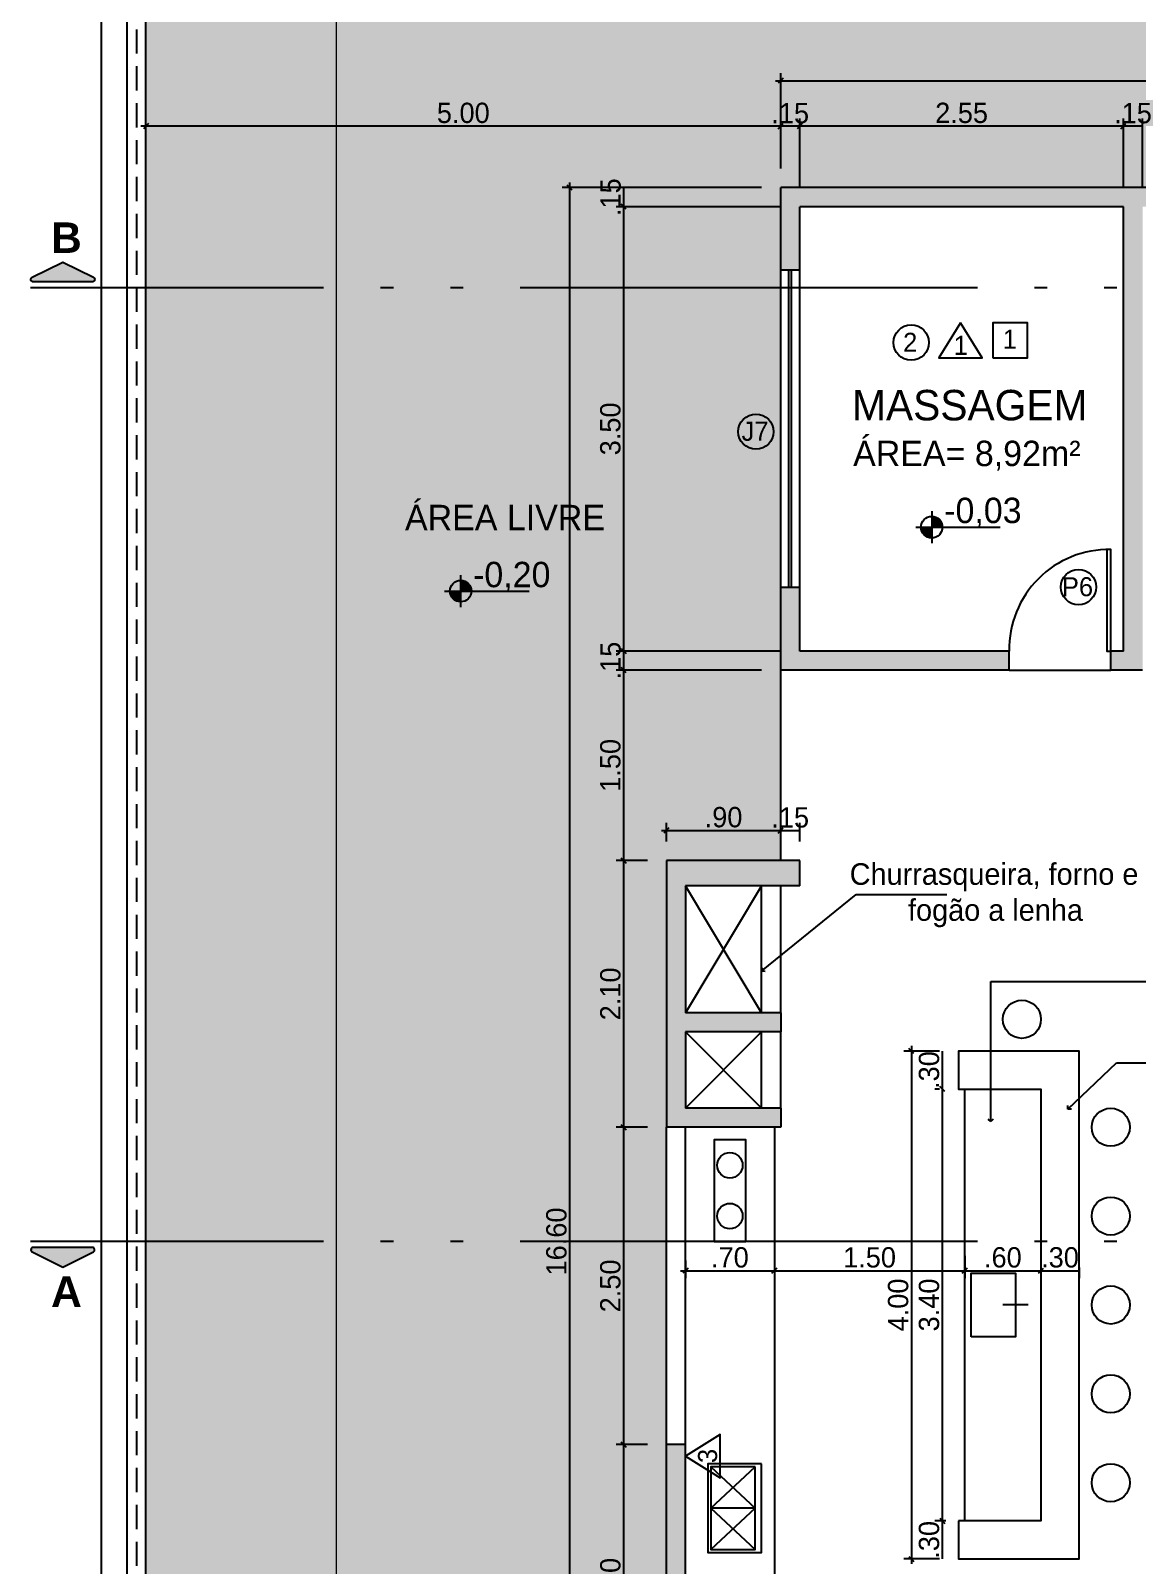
# Model space of a CAD drawing. Header units: feet. Extents: x 1734 to 1931, y 883 to 1088.
# Drawn here: x 1735.53 to 1744.25, y 918.38 to 930.47 of the extents above; entities that cross this region are included whole.
import ezdxf

# ---------------------------------------------------------------- set-up
doc = ezdxf.new("R2010")
doc.units = ezdxf.units.FT
doc.header["$LTSCALE"] = 0.3
doc.header["$MEASUREMENT"] = 0
doc.header["$PDMODE"] = 32
doc.header["$PDSIZE"] = 0.1
for name, pattern in [('ACAD_ISO05W100', [33, 24, -3, 0, -3, 0, -3]), ('DASHED2', [0.375, 0.25, -0.125]), ('HIDDEN', [9.525, 6.35, -3.175])]:
    doc.linetypes.add(name, pattern=pattern)
doc.layers.get('0').update_dxf_attribs({"linetype": 'CONTINUOUS'})
doc.layers.get('Defpoints').update_dxf_attribs({"linetype": 'CONTINUOUS'})
for name, color, linetype in [('1', 1, 'CONTINUOUS'), ('2', 44, 'CONTINUOUS'), ('3', 3, 'CONTINUOUS'), ('4', 4, 'CONTINUOUS'), ('4.', 4, 'CONTINUOUS'), ('5', 5, 'CONTINUOUS'), ('Cotas', 1, 'CONTINUOUS'), ('demolição', 140, 'DASHED2'), ('projecao', 8, 'HIDDEN'), ('Texto', 44, 'CONTINUOUS')]:
    doc.layers.add(name, color=color, linetype=linetype)
doc.styles.add('ROMANS', font='romans')
doc.styles.add('style1', font='GOTHIC.TTF')
doc.styles.add('TP', font='arial.ttf', dxfattribs={"height": 0.1})
doc.dimstyles.new('ESC-100', dxfattribs={"dimtxt": 0.16, "dimasz": 0.04, "dimexe": 0.06, "dimexo": 0.15, "dimgap": 0.02, "dimtad": 1, "dimzin": 4, "dimdsep": 46, "dimtxsty": 'style1', "dimblk": 'OBLIQUE', "dimcen": 0.01, "dimdle": 0.04, "dimclrd": 14, "dimclre": 14, "dimclrt": 2, "dimazin": 0, "dimtfac": 1, "dimtix": 1, "dimtmove": 2, "dimatfit": 0, "dimldrblk": 'OPEN90', "dimfxl": 1, "dimtolj": 1, "dimtzin": 4, "dimlwd": -1, "dimlwe": -1, "dimarcsym": 0})

# ---------------------------------------------------------------- blocks, each defined once
blk = doc.blocks.new('*D52')
at = {"layer": 'Cotas', "color": 14, "transparency": 16777216}
for p, q in [((1744.142, 929.231), (1744.142, 929.775)), ((1744.292, 929.715), (1744.142, 929.715)), ((1744.292, 929.231), (1744.292, 929.775))]:
    blk.add_line(p, q, dxfattribs=at)
at = {"layer": 'Defpoints', "color": 0, "transparency": 16777216}
for p in [(1744.142, 929.715), (1744.142, 929.081), (1744.292, 929.081)]:
    blk.add_point(p, dxfattribs=at)
at = {"layer": 'Cotas', "color": 2, "transparency": 16777216, "insert": (1744.217, 929.817), "char_height": 0.16, "attachment_point": 5, "style": 'style1'}
blk.add_mtext('\\A1;.15', dxfattribs=at)
blk = doc.blocks.new('_Oblique')
at = {"color": 0, "linetype": 'ByBlock', "lineweight": -2}
blk.add_line((-0.5, -0.5), (0.5, 0.5), dxfattribs=at)
blk = doc.blocks.new('_Open90')
at = {"color": 0, "linetype": 'ByBlock', "lineweight": -2}
for p, q in [((0, 0), (-1, 0)), ((-0.5, 0.5), (0, 0)), ((0, 0), (-0.5, -0.5))]:
    blk.add_line(p, q, dxfattribs=at)
blk = doc.blocks.new('*D53')
at = {"layer": 'Cotas', "color": 14, "transparency": 16777216}
for p, q in [((1744.182, 929.715), (1741.552, 929.715)), ((1741.592, 929.231), (1741.592, 929.775)), ((1744.142, 929.231), (1744.142, 929.775))]:
    blk.add_line(p, q, dxfattribs=at)
at = {"layer": 'Defpoints', "color": 0, "transparency": 16777216}
for p in [(1741.592, 929.715), (1741.592, 929.081), (1744.142, 929.081)]:
    blk.add_point(p, dxfattribs=at)
at = {"layer": 'Cotas', "color": 14, "transparency": 16777216, "xscale": 0.04, "yscale": 0.04, "zscale": 0.04, "rotation": 180}
blk.add_blockref('_Oblique', (1741.592, 929.715), dxfattribs=at)
at = {"layer": 'Cotas', "color": 14, "transparency": 16777216, "xscale": 0.04, "yscale": 0.04, "zscale": 0.04}
blk.add_blockref('_Oblique', (1744.142, 929.715), dxfattribs=at)
at = {"layer": 'Cotas', "color": 2, "transparency": 16777216, "insert": (1742.867, 929.819), "char_height": 0.16, "attachment_point": 5, "style": 'style1'}
blk.add_mtext('\\A1;2.55', dxfattribs=at)
blk = doc.blocks.new('*D54')
at = {"layer": 'Cotas', "color": 14, "transparency": 16777216}
for p, q in [((1741.442, 929.381), (1741.442, 929.775)), ((1741.592, 929.715), (1741.442, 929.715)), ((1741.592, 929.231), (1741.592, 929.775))]:
    blk.add_line(p, q, dxfattribs=at)
at = {"layer": 'Defpoints', "color": 0, "transparency": 16777216}
for p in [(1741.442, 929.715), (1741.442, 929.231), (1741.592, 929.081)]:
    blk.add_point(p, dxfattribs=at)
at = {"layer": 'Cotas', "color": 2, "transparency": 16777216, "insert": (1741.517, 929.817), "char_height": 0.16, "attachment_point": 5, "style": 'style1'}
blk.add_mtext('\\A1;.15', dxfattribs=at)
blk = doc.blocks.new('*D55')
at = {"layer": 'Cotas', "color": 14, "transparency": 16777216}
for p, q in [((1741.482, 929.715), (1736.402, 929.715)), ((1736.442, 929.666), (1736.442, 929.775)), ((1741.442, 929.381), (1741.442, 929.775))]:
    blk.add_line(p, q, dxfattribs=at)
at = {"layer": 'Defpoints', "color": 0, "transparency": 16777216}
for p in [(1736.442, 929.715), (1736.442, 929.516), (1741.442, 929.231)]:
    blk.add_point(p, dxfattribs=at)
at = {"layer": 'Cotas', "color": 14, "transparency": 16777216, "xscale": 0.04, "yscale": 0.04, "zscale": 0.04, "rotation": 180}
blk.add_blockref('_Oblique', (1736.442, 929.715), dxfattribs=at)
at = {"layer": 'Cotas', "color": 14, "transparency": 16777216, "xscale": 0.04, "yscale": 0.04, "zscale": 0.04}
blk.add_blockref('_Oblique', (1741.442, 929.715), dxfattribs=at)
at = {"layer": 'Cotas', "color": 2, "transparency": 16777216, "insert": (1738.942, 929.819), "char_height": 0.16, "attachment_point": 5, "style": 'style1'}
blk.add_mtext('\\A1;5.00', dxfattribs=at)
blk = doc.blocks.new('*D56')
at = {"layer": 'Cotas', "color": 14, "transparency": 16777216}
for p, q in [((1741.402, 930.073), (1774.582, 930.073)), ((1741.442, 929.381), (1741.442, 930.133)), ((1774.542, 929.5), (1774.542, 930.133))]:
    blk.add_line(p, q, dxfattribs=at)
at = {"layer": 'Defpoints', "color": 0, "transparency": 16777216}
for p in [(1774.542, 930.073), (1774.542, 929.35), (1741.442, 929.231)]:
    blk.add_point(p, dxfattribs=at)
at = {"layer": 'Cotas', "color": 14, "transparency": 16777216, "xscale": 0.04, "yscale": 0.04, "zscale": 0.04, "rotation": 180}
blk.add_blockref('_Oblique', (1741.442, 930.073), dxfattribs=at)
at = {"layer": 'Cotas', "color": 14, "transparency": 16777216, "xscale": 0.04, "yscale": 0.04, "zscale": 0.04}
blk.add_blockref('_Oblique', (1774.542, 930.073), dxfattribs=at)
at = {"layer": 'Cotas', "color": 2, "transparency": 16777216, "insert": (1757.992, 930.177), "char_height": 0.16, "attachment_point": 5, "style": 'style1'}
blk.add_mtext('\\A1;33.10', dxfattribs=at)
blk = doc.blocks.new('*D132')
at = {"layer": 'Cotas', "color": 14, "transparency": 16777216}
for p, q in [((1741.292, 929.231), (1740.145, 929.231)), ((1740.205, 929.231), (1740.205, 929.081)), ((1741.442, 929.081), (1740.145, 929.081))]:
    blk.add_line(p, q, dxfattribs=at)
at = {"layer": 'Defpoints', "color": 0, "transparency": 16777216}
for p in [(1741.442, 929.231), (1740.205, 929.081), (1741.592, 929.081)]:
    blk.add_point(p, dxfattribs=at)
at = {"layer": 'Cotas', "color": 2, "transparency": 16777216, "insert": (1740.103, 929.156), "char_height": 0.16, "attachment_point": 5, "rotation": 90, "style": 'style1'}
blk.add_mtext('\\A1;.15', dxfattribs=at)
blk = doc.blocks.new('*D133')
at = {"layer": 'Cotas', "color": 14, "transparency": 16777216}
for p, q in [((1740.205, 929.121), (1740.205, 925.541)), ((1741.442, 929.081), (1740.145, 929.081)), ((1741.442, 925.581), (1740.145, 925.581))]:
    blk.add_line(p, q, dxfattribs=at)
at = {"layer": 'Defpoints', "color": 0, "transparency": 16777216}
for p in [(1741.592, 929.081), (1740.205, 925.581), (1741.592, 925.581)]:
    blk.add_point(p, dxfattribs=at)
at = {"layer": 'Cotas', "color": 14, "transparency": 16777216, "xscale": 0.04, "yscale": 0.04, "zscale": 0.04}
for p, rotation in [((1740.205, 929.081), 90), ((1740.205, 925.581), 270)]:
    blk.add_blockref('_Oblique', p, dxfattribs=dict(at, rotation=rotation))
at = {"layer": 'Cotas', "color": 2, "transparency": 16777216, "insert": (1740.101, 927.331), "char_height": 0.16, "attachment_point": 5, "rotation": 90, "style": 'style1'}
blk.add_mtext('\\A1;3.50', dxfattribs=at)
blk = doc.blocks.new('*D134')
at = {"layer": 'Cotas', "color": 14, "transparency": 16777216}
for p, q in [((1741.442, 925.581), (1740.145, 925.581)), ((1740.205, 925.581), (1740.205, 925.431)), ((1741.292, 925.431), (1740.145, 925.431))]:
    blk.add_line(p, q, dxfattribs=at)
at = {"layer": 'Defpoints', "color": 0, "transparency": 16777216}
for p in [(1741.592, 925.581), (1740.205, 925.431), (1741.442, 925.431)]:
    blk.add_point(p, dxfattribs=at)
at = {"layer": 'Cotas', "color": 2, "transparency": 16777216, "insert": (1740.103, 925.506), "char_height": 0.16, "attachment_point": 5, "rotation": 90, "style": 'style1'}
blk.add_mtext('\\A1;.15', dxfattribs=at)
blk = doc.blocks.new('*D135')
at = {"layer": 'Cotas', "color": 14, "transparency": 16777216}
for p, q in [((1740.205, 925.471), (1740.205, 923.891)), ((1741.292, 925.431), (1740.145, 925.431)), ((1740.392, 923.931), (1740.145, 923.931))]:
    blk.add_line(p, q, dxfattribs=at)
at = {"layer": 'Defpoints', "color": 0, "transparency": 16777216}
for p in [(1741.442, 925.431), (1740.205, 923.931), (1740.542, 923.931)]:
    blk.add_point(p, dxfattribs=at)
at = {"layer": 'Cotas', "color": 14, "transparency": 16777216, "xscale": 0.04, "yscale": 0.04, "zscale": 0.04}
for p, rotation in [((1740.205, 925.431), 90), ((1740.205, 923.931), 270)]:
    blk.add_blockref('_Oblique', p, dxfattribs=dict(at, rotation=rotation))
at = {"layer": 'Cotas', "color": 2, "transparency": 16777216, "insert": (1740.101, 924.681), "char_height": 0.16, "attachment_point": 5, "rotation": 90, "style": 'style1'}
blk.add_mtext('\\A1;1.50', dxfattribs=at)
blk = doc.blocks.new('*D136')
at = {"layer": 'Cotas', "color": 14, "transparency": 16777216}
for p, q in [((1740.392, 923.931), (1740.145, 923.931)), ((1740.205, 923.971), (1740.205, 921.791)), ((1740.392, 921.831), (1740.145, 921.831))]:
    blk.add_line(p, q, dxfattribs=at)
at = {"layer": 'Defpoints', "color": 0, "transparency": 16777216}
for p in [(1740.542, 923.931), (1740.205, 921.831), (1740.542, 921.831)]:
    blk.add_point(p, dxfattribs=at)
at = {"layer": 'Cotas', "color": 14, "transparency": 16777216, "xscale": 0.04, "yscale": 0.04, "zscale": 0.04}
for p, rotation in [((1740.205, 923.931), 90), ((1740.205, 921.831), 270)]:
    blk.add_blockref('_Oblique', p, dxfattribs=dict(at, rotation=rotation))
at = {"layer": 'Cotas', "color": 2, "transparency": 16777216, "insert": (1740.101, 922.881), "char_height": 0.16, "attachment_point": 5, "rotation": 90, "style": 'style1'}
blk.add_mtext('\\A1;2.10', dxfattribs=at)
blk = doc.blocks.new('*D137')
at = {"layer": 'Cotas', "color": 14, "transparency": 16777216}
for p, q in [((1740.205, 921.871), (1740.205, 919.291)), ((1740.392, 921.831), (1740.145, 921.831)), ((1740.392, 919.331), (1740.145, 919.331))]:
    blk.add_line(p, q, dxfattribs=at)
at = {"layer": 'Defpoints', "color": 0, "transparency": 16777216}
for p in [(1740.542, 921.831), (1740.205, 919.331), (1740.542, 919.331)]:
    blk.add_point(p, dxfattribs=at)
at = {"layer": 'Cotas', "color": 14, "transparency": 16777216, "xscale": 0.04, "yscale": 0.04, "zscale": 0.04}
for p, rotation in [((1740.205, 921.831), 90), ((1740.205, 919.331), 270)]:
    blk.add_blockref('_Oblique', p, dxfattribs=dict(at, rotation=rotation))
at = {"layer": 'Cotas', "color": 2, "transparency": 16777216, "insert": (1740.101, 920.581), "char_height": 0.16, "attachment_point": 5, "rotation": 90, "style": 'style1'}
blk.add_mtext('\\A1;2.50', dxfattribs=at)
blk = doc.blocks.new('*D138')
at = {"layer": 'Cotas', "color": 14, "linetype": 'Continuous', "transparency": 16777216}
for p, q in [((1740.392, 919.331), (1740.145, 919.331)), ((1740.205, 919.371), (1740.205, 917.091)), ((1740.542, 917.131), (1740.145, 917.131))]:
    blk.add_line(p, q, dxfattribs=at)
at = {"layer": 'Defpoints', "color": 0, "linetype": 'Continuous', "transparency": 16777216}
for p in [(1740.542, 919.331), (1740.205, 917.131), (1740.692, 917.131)]:
    blk.add_point(p, dxfattribs=at)
at = {"layer": 'Cotas', "color": 14, "linetype": 'Continuous', "transparency": 16777216, "xscale": 0.04, "yscale": 0.04, "zscale": 0.04}
for p, rotation in [((1740.205, 919.331), 90), ((1740.205, 917.131), 270)]:
    blk.add_blockref('_Oblique', p, dxfattribs=dict(at, rotation=rotation))
at = {"layer": 'Cotas', "color": 2, "linetype": 'Continuous', "transparency": 16777216, "insert": (1740.101, 918.231), "char_height": 0.16, "attachment_point": 5, "rotation": 90, "style": 'style1'}
blk.add_mtext('\\A1;2.20', dxfattribs=at)
blk = doc.blocks.new('*D145')
at = {"layer": 'Cotas', "color": 14, "transparency": 16777216}
for p, q in [((1741.292, 929.231), (1739.72, 929.231)), ((1739.78, 912.591), (1739.78, 929.271)), ((1741.292, 912.631), (1739.72, 912.631))]:
    blk.add_line(p, q, dxfattribs=at)
at = {"layer": 'Defpoints', "color": 0, "transparency": 16777216}
for p in [(1739.78, 929.231), (1741.442, 929.231), (1741.442, 912.631)]:
    blk.add_point(p, dxfattribs=at)
at = {"layer": 'Cotas', "color": 14, "transparency": 16777216, "xscale": 0.04, "yscale": 0.04, "zscale": 0.04}
for p, rotation in [((1739.78, 929.231), 90), ((1739.78, 912.631), 270)]:
    blk.add_blockref('_Oblique', p, dxfattribs=dict(at, rotation=rotation))
at = {"layer": 'Cotas', "color": 2, "transparency": 16777216, "insert": (1739.676, 920.931), "char_height": 0.16, "attachment_point": 5, "rotation": 90, "style": 'style1'}
blk.add_mtext('\\A1;16.60', dxfattribs=at)
blk = doc.blocks.new('*D205')
at = {"layer": 'Cotas', "color": 14, "transparency": 16777216}
for p, q in [((1740.502, 924.168), (1741.482, 924.168)), ((1740.542, 924.081), (1740.542, 924.228)), ((1741.442, 924.081), (1741.442, 924.228))]:
    blk.add_line(p, q, dxfattribs=at)
at = {"layer": 'Defpoints', "color": 0, "transparency": 16777216}
for p in [(1741.442, 924.168), (1740.542, 923.931), (1741.442, 923.931)]:
    blk.add_point(p, dxfattribs=at)
at = {"layer": 'Cotas', "color": 14, "transparency": 16777216, "xscale": 0.04, "yscale": 0.04, "zscale": 0.04, "rotation": 180}
blk.add_blockref('_Oblique', (1740.542, 924.168), dxfattribs=at)
at = {"layer": 'Cotas', "color": 14, "transparency": 16777216, "xscale": 0.04, "yscale": 0.04, "zscale": 0.04}
blk.add_blockref('_Oblique', (1741.442, 924.168), dxfattribs=at)
at = {"layer": 'Cotas', "color": 2, "transparency": 16777216, "insert": (1740.992, 924.272), "char_height": 0.16, "attachment_point": 5, "style": 'style1'}
blk.add_mtext('\\A1;.90', dxfattribs=at)
blk = doc.blocks.new('*D206')
at = {"layer": 'Cotas', "color": 14, "transparency": 16777216}
for p, q in [((1741.442, 924.081), (1741.442, 924.228)), ((1741.442, 924.168), (1741.592, 924.168)), ((1741.592, 924.081), (1741.592, 924.228))]:
    blk.add_line(p, q, dxfattribs=at)
at = {"layer": 'Defpoints', "color": 0, "transparency": 16777216}
for p in [(1741.592, 924.168), (1741.442, 923.931), (1741.592, 923.931)]:
    blk.add_point(p, dxfattribs=at)
at = {"layer": 'Cotas', "color": 2, "transparency": 16777216, "insert": (1741.517, 924.27), "char_height": 0.16, "attachment_point": 5, "style": 'style1'}
blk.add_mtext('\\A1;.15', dxfattribs=at)
blk = doc.blocks.new('*D207')
at = {"layer": 'Cotas', "color": 14, "transparency": 16777216}
for p, q in [((1740.692, 920.781), (1740.692, 920.641)), ((1741.392, 920.781), (1741.392, 920.641)), ((1740.652, 920.701), (1741.432, 920.701))]:
    blk.add_line(p, q, dxfattribs=at)
at = {"layer": 'Defpoints', "color": 0, "transparency": 16777216}
for p in [(1740.692, 920.931), (1741.392, 920.931), (1741.392, 920.701)]:
    blk.add_point(p, dxfattribs=at)
at = {"layer": 'Cotas', "color": 14, "transparency": 16777216, "xscale": 0.04, "yscale": 0.04, "zscale": 0.04, "rotation": 180}
blk.add_blockref('_Oblique', (1740.692, 920.701), dxfattribs=at)
at = {"layer": 'Cotas', "color": 14, "transparency": 16777216, "xscale": 0.04, "yscale": 0.04, "zscale": 0.04}
blk.add_blockref('_Oblique', (1741.392, 920.701), dxfattribs=at)
at = {"layer": 'Cotas', "color": 2, "transparency": 16777216, "insert": (1741.042, 920.805), "char_height": 0.16, "attachment_point": 5, "style": 'style1'}
blk.add_mtext('\\A1;.70', dxfattribs=at)
blk = doc.blocks.new('*D208')
at = {"layer": 'Cotas', "color": 14, "transparency": 16777216}
for p, q in [((1741.392, 920.781), (1741.392, 920.641)), ((1742.892, 920.818), (1742.892, 920.641)), ((1741.352, 920.701), (1742.932, 920.701))]:
    blk.add_line(p, q, dxfattribs=at)
at = {"layer": 'Defpoints', "color": 0, "transparency": 16777216}
for p in [(1741.392, 920.931), (1742.892, 920.968), (1742.892, 920.701)]:
    blk.add_point(p, dxfattribs=at)
at = {"layer": 'Cotas', "color": 14, "transparency": 16777216, "xscale": 0.04, "yscale": 0.04, "zscale": 0.04, "rotation": 180}
blk.add_blockref('_Oblique', (1741.392, 920.701), dxfattribs=at)
at = {"layer": 'Cotas', "color": 14, "transparency": 16777216, "xscale": 0.04, "yscale": 0.04, "zscale": 0.04}
blk.add_blockref('_Oblique', (1742.892, 920.701), dxfattribs=at)
at = {"layer": 'Cotas', "color": 2, "transparency": 16777216, "insert": (1742.142, 920.805), "char_height": 0.16, "attachment_point": 5, "style": 'style1'}
blk.add_mtext('\\A1;1.50', dxfattribs=at)
blk = doc.blocks.new('*D209')
at = {"layer": 'Cotas', "color": 14, "linetype": 'Continuous', "transparency": 16777216}
for p, q in [((1742.892, 920.818), (1742.892, 920.641)), ((1743.492, 920.818), (1743.492, 920.641)), ((1742.852, 920.701), (1743.532, 920.701))]:
    blk.add_line(p, q, dxfattribs=at)
at = {"layer": 'Defpoints', "color": 0, "linetype": 'Continuous', "transparency": 16777216}
for p in [(1742.892, 920.968), (1743.492, 920.968), (1743.492, 920.701)]:
    blk.add_point(p, dxfattribs=at)
at = {"layer": 'Cotas', "color": 14, "linetype": 'Continuous', "transparency": 16777216, "xscale": 0.04, "yscale": 0.04, "zscale": 0.04, "rotation": 180}
blk.add_blockref('_Oblique', (1742.892, 920.701), dxfattribs=at)
at = {"layer": 'Cotas', "color": 14, "linetype": 'Continuous', "transparency": 16777216, "xscale": 0.04, "yscale": 0.04, "zscale": 0.04}
blk.add_blockref('_Oblique', (1743.492, 920.701), dxfattribs=at)
at = {"layer": 'Cotas', "color": 2, "linetype": 'Continuous', "transparency": 16777216, "insert": (1743.192, 920.805), "char_height": 0.16, "attachment_point": 5, "style": 'style1'}
blk.add_mtext('\\A1;.60', dxfattribs=at)
blk = doc.blocks.new('*D210')
at = {"layer": 'Cotas', "color": 14, "linetype": 'Continuous', "transparency": 16777216}
for p, q in [((1743.492, 920.818), (1743.492, 920.641)), ((1743.492, 920.701), (1743.792, 920.701)), ((1743.792, 920.725), (1743.792, 920.641))]:
    blk.add_line(p, q, dxfattribs=at)
at = {"layer": 'Defpoints', "color": 0, "linetype": 'Continuous', "transparency": 16777216}
for p in [(1743.492, 920.968), (1743.792, 920.875), (1743.792, 920.701)]:
    blk.add_point(p, dxfattribs=at)
at = {"layer": 'Cotas', "color": 2, "linetype": 'Continuous', "transparency": 16777216, "insert": (1743.642, 920.805), "char_height": 0.16, "attachment_point": 5, "style": 'style1'}
blk.add_mtext('\\A1;.30', dxfattribs=at)
blk = doc.blocks.new('*D211')
at = {"layer": 'Cotas', "color": 14, "transparency": 16777216}
for p, q in [((1742.692, 922.431), (1742.655, 922.431)), ((1742.715, 922.431), (1742.715, 922.131)), ((1742.692, 922.131), (1742.655, 922.131))]:
    blk.add_line(p, q, dxfattribs=at)
at = {"layer": 'Defpoints', "color": 0, "transparency": 16777216}
for p in [(1742.842, 922.431), (1742.715, 922.131), (1742.842, 922.131)]:
    blk.add_point(p, dxfattribs=at)
at = {"layer": 'Cotas', "color": 2, "transparency": 16777216, "insert": (1742.611, 922.281), "char_height": 0.16, "attachment_point": 5, "rotation": 90, "style": 'style1'}
blk.add_mtext('\\A1;.30', dxfattribs=at)
blk = doc.blocks.new('*D212')
at = {"layer": 'Cotas', "color": 14, "transparency": 16777216}
for p, q in [((1742.692, 922.131), (1742.655, 922.131)), ((1742.715, 922.171), (1742.715, 918.691)), ((1742.742, 918.731), (1742.655, 918.731))]:
    blk.add_line(p, q, dxfattribs=at)
at = {"layer": 'Defpoints', "color": 0, "transparency": 16777216}
for p in [(1742.842, 922.131), (1742.715, 918.731), (1742.892, 918.731)]:
    blk.add_point(p, dxfattribs=at)
at = {"layer": 'Cotas', "color": 14, "transparency": 16777216, "xscale": 0.04, "yscale": 0.04, "zscale": 0.04}
for p, rotation in [((1742.715, 922.131), 90), ((1742.715, 918.731), 270)]:
    blk.add_blockref('_Oblique', p, dxfattribs=dict(at, rotation=rotation))
at = {"layer": 'Cotas', "color": 2, "transparency": 16777216, "insert": (1742.611, 920.431), "char_height": 0.16, "attachment_point": 5, "rotation": 90, "style": 'style1'}
blk.add_mtext('\\A1;3.40', dxfattribs=at)
blk = doc.blocks.new('*D213')
at = {"layer": 'Cotas', "color": 14, "linetype": 'Continuous', "transparency": 16777216}
for p, q in [((1742.742, 918.731), (1742.655, 918.731)), ((1742.715, 918.731), (1742.715, 918.431)), ((1742.692, 918.431), (1742.655, 918.431))]:
    blk.add_line(p, q, dxfattribs=at)
at = {"layer": 'Defpoints', "color": 0, "linetype": 'Continuous', "transparency": 16777216}
for p in [(1742.892, 918.731), (1742.715, 918.431), (1742.842, 918.431)]:
    blk.add_point(p, dxfattribs=at)
at = {"layer": 'Cotas', "color": 2, "linetype": 'Continuous', "transparency": 16777216, "insert": (1742.611, 918.581), "char_height": 0.16, "attachment_point": 5, "rotation": 90, "style": 'style1'}
blk.add_mtext('\\A1;.30', dxfattribs=at)
blk = doc.blocks.new('*D214')
at = {"layer": 'Cotas', "color": 14, "transparency": 16777216}
for p, q in [((1742.472, 922.471), (1742.472, 918.391)), ((1742.692, 922.431), (1742.412, 922.431)), ((1742.692, 918.431), (1742.412, 918.431))]:
    blk.add_line(p, q, dxfattribs=at)
at = {"layer": 'Defpoints', "color": 0, "transparency": 16777216}
for p in [(1742.842, 922.431), (1742.472, 918.431), (1742.842, 918.431)]:
    blk.add_point(p, dxfattribs=at)
at = {"layer": 'Cotas', "color": 14, "transparency": 16777216, "xscale": 0.04, "yscale": 0.04, "zscale": 0.04}
for p, rotation in [((1742.472, 922.431), 90), ((1742.472, 918.431), 270)]:
    blk.add_blockref('_Oblique', p, dxfattribs=dict(at, rotation=rotation))
at = {"layer": 'Cotas', "color": 2, "transparency": 16777216, "insert": (1742.368, 920.431), "char_height": 0.16, "attachment_point": 5, "rotation": 90, "style": 'style1'}
blk.add_mtext('\\A1;4.00', dxfattribs=at)
blk = doc.blocks.new('*D265')
at = {"layer": 'Cotas', "color": 14, "transparency": 16777216}
for p, q in [((1736.142, 935.781), (1736.03, 935.781)), ((1736.09, 935.821), (1736.09, 895.441)), ((1736.142, 895.481), (1736.03, 895.481))]:
    blk.add_line(p, q, dxfattribs=at)
at = {"layer": 'Defpoints', "color": 0, "transparency": 16777216}
for p in [(1736.292, 935.781), (1736.09, 895.481), (1736.292, 895.481)]:
    blk.add_point(p, dxfattribs=at)
at = {"layer": 'Cotas', "color": 14, "transparency": 16777216, "xscale": 0.04, "yscale": 0.04, "zscale": 0.04}
for p, rotation in [((1736.09, 935.781), 90), ((1736.09, 895.481), 270)]:
    blk.add_blockref('_Oblique', p, dxfattribs=dict(at, rotation=rotation))
at = {"layer": 'Cotas', "color": 2, "transparency": 16777216, "insert": (1735.986, 915.631), "char_height": 0.16, "attachment_point": 5, "rotation": 90, "style": 'style1'}
blk.add_mtext('\\A1;40.30', dxfattribs=at)
blk = doc.blocks.new('NIV_PL')
for p, q in [((0, 0.15), (0, -0.15)), ((-0.15, 0), (0.638, 0))]:
    blk.add_line(p, q)
at = {"const_width": 0.1}
for points in [[(-0.05, 0, 0.414214), (0, -0.05, 1)], [(0.05, 0, 0.414214), (0, 0.05, 1)]]:
    blk.add_lwpolyline(points, format="xyb", dxfattribs=at)
blk.add_circle((0, 0), 0.1)
at = {"color": 2, "style": 'ROMANS'}
blk.add_attdef('NIVEL', (0.116, 0.037), '', height=0.1, dxfattribs=at)

msp = doc.modelspace()

# ---------------------------------------------------------------- hatches: boundary and pattern name
at = {"linetype": 'Continuous', "true_color": 0xbdcb95}
h = msp.add_hatch(color=253, dxfattribs=at)
h.paths.add_polyline_path([(1791.942, 932.131, 0.414214), (1789.942, 934.131), (1739.942, 934.131, 0.414214), (1737.942, 932.131), (1737.942, 913.131, 0.414214), (1739.942, 911.131), (1751.906, 911.131, -0.131652), (1753.656, 910.662), (1755.442, 909.631), (1765.294, 903.943), (1769.192, 901.693, -0.267949), (1770.942, 898.662), (1770.942, 887.631, 0.414214), (1772.942, 885.631), (1789.942, 885.631, 0.414214), (1791.942, 887.631)])
h.paths.add_polyline_path([(1768.892, 912.631), (1768.892, 909.781), (1765.742, 909.781), (1765.709, 911.58, -0.083534), (1764.519, 904.506), (1755.442, 909.747), (1755.442, 912.531), (1765.688, 912.531, -0.011002), (1765.709, 911.58), (1765.742, 912.631), (1755.442, 912.631), (1755.442, 916.431), (1748.442, 916.431), (1748.442, 912.631), (1741.442, 912.631), (1741.442, 916.931), (1740.542, 916.931), (1740.542, 923.931), (1741.442, 923.931), (1741.442, 929.231), (1748.442, 929.231), (1748.442, 931.931), (1755.942, 931.931), (1755.942, 929.231), (1774.542, 929.231), (1774.542, 931.381), (1777.992, 931.381), (1777.992, 929.231), (1779.992, 929.231), (1779.992, 912.631)], flags=16)
h.paths.add_polyline_path([(1768.529, 930.841, 0.812596), (1762.744, 929.831), (1762.744, 929.331), (1762.593, 929.331), (1762.593, 929.831, -0.810376), (1768.66, 930.916)], flags=16)
h.paths.add_polyline_path([(1762.497, 929.38), (1762.497, 929.769), (1762.152, 929.769), (1762.152, 929.38)], flags=24)
h.paths.add_polyline_path([(1762.497, 929.08), (1762.497, 929.469), (1762.152, 929.469), (1762.152, 929.08)], flags=8)
h.paths.add_polyline_path([(1768.897, 929.79), (1768.897, 930.302), (1768.552, 930.302), (1768.552, 929.79)], flags=24)
at = {"linetype": 'Continuous'}
h = msp.add_hatch(color=251, dxfattribs=at)
h.paths.add_polyline_path([(1740.542, 919.331), (1740.542, 916.931), (1741.592, 916.931), (1741.592, 917.131), (1740.692, 917.131), (1740.692, 919.331)])
h.paths.add_polyline_path([(1740.542, 923.931), (1740.542, 921.831), (1741.442, 921.831), (1741.442, 921.981), (1740.692, 921.981), (1740.692, 922.581), (1741.442, 922.581), (1741.442, 922.731), (1740.692, 922.731), (1740.692, 923.731), (1741.592, 923.731), (1741.592, 923.931)])
h.paths.add_polyline_path([(1741.442, 926.081), (1741.442, 925.431), (1743.242, 925.431), (1743.242, 925.581), (1741.592, 925.581), (1741.592, 926.081)], flags=17)
h.paths.add_polyline_path([(1741.442, 929.231), (1741.442, 928.581), (1741.592, 928.581), (1741.592, 929.081), (1744.142, 929.081), (1744.142, 925.581), (1744.042, 925.581), (1744.042, 925.431), (1744.292, 925.431), (1744.292, 929.081), (1748.292, 929.081), (1748.292, 928.581), (1748.442, 928.581), (1748.442, 929.231)])
h.paths.add_polyline_path([(1747.742, 915.431), (1747.742, 915.281), (1748.292, 915.281), (1748.292, 912.781), (1747.367, 912.781), (1747.367, 912.631), (1748.442, 912.631), (1748.442, 915.431)])
h.paths.add_polyline_path([(1745.692, 914.731), (1745.692, 915.431), (1745.442, 915.431), (1745.442, 915.281), (1745.542, 915.281), (1745.542, 914.581), (1746.217, 914.581), (1746.217, 912.781), (1746.217, 912.631), (1746.367, 912.631), (1746.367, 912.781), (1746.367, 914.581), (1747.042, 914.581), (1747.042, 915.281), (1747.142, 915.281), (1747.142, 915.431), (1746.892, 915.431), (1746.892, 914.731)])
h.paths.add_polyline_path([(1744.042, 915.431), (1744.042, 915.281), (1744.142, 915.281), (1744.142, 912.781), (1741.592, 912.781), (1741.592, 913.281), (1741.442, 913.281), (1741.442, 912.631), (1745.217, 912.631), (1745.217, 912.781), (1744.292, 912.781), (1744.292, 915.281), (1744.842, 915.281), (1744.842, 915.431)])
h.paths.add_polyline_path([(1741.442, 915.431), (1741.442, 914.781), (1741.592, 914.781), (1741.592, 915.281), (1743.242, 915.281), (1743.242, 915.431)], flags=17)
at = {"layer": '1'}
h = msp.add_hatch(color=4, dxfattribs=at)
h.dxf.hatch_style = 2
h.paths.add_polyline_path([(1735.788, 928.645), (1735.547, 928.525, 0.791418), (1735.555, 928.489), (1736.02, 928.489, 0.791418), (1736.028, 928.525)])
h = msp.add_hatch(color=4, dxfattribs=at)
h.dxf.hatch_style = 2
h.paths.add_polyline_path([(1736.028, 920.849, 0.791418), (1736.02, 920.884), (1735.555, 920.884, 0.791418), (1735.547, 920.849), (1735.788, 920.728)])
at = {"layer": 'demolição', "linetype": 'Continuous'}
h = msp.add_hatch(color=255, dxfattribs=at)
h.dxf.hatch_style = 1
h.paths.add_polyline_path([(1793.442, 932.131, 0.414214), (1789.942, 935.631), (1739.942, 935.631, 0.414214), (1736.442, 932.131), (1736.442, 913.131, 0.414214), (1739.942, 909.631), (1751.906, 909.631, -0.131652), (1752.906, 909.363), (1755.442, 907.899), (1763.809, 903.068), (1768.442, 900.394, -0.267949), (1769.442, 898.662), (1769.442, 887.631, 0.414214), (1772.942, 884.131), (1789.942, 884.131, 0.414214), (1793.442, 887.631)])
h.paths.add_polyline_path([(1755.442, 909.631), (1753.656, 910.662, 0.131652), (1751.906, 911.131), (1739.942, 911.131, -0.414214), (1737.942, 913.131), (1737.942, 932.131, -0.414214), (1739.942, 934.131), (1789.942, 934.131, -0.414214), (1791.942, 932.131), (1791.942, 887.631, -0.414214), (1789.942, 885.631), (1772.942, 885.631, -0.414214), (1770.942, 887.631), (1770.942, 898.662, 0.267949), (1769.192, 901.693), (1765.294, 903.943)], flags=16)

# ---------------------------------------------------------------- linework, layer by layer
at = {"layer": '1', "linetype": 'Continuous', "lineweight": 13}
msp.add_line((1737.942, 913.131), (1737.942, 932.131), dxfattribs=at)
at = {"layer": '1'}
for p, q in [((1741.442, 926.081), (1741.442, 928.581)), ((1741.507, 926.081), (1741.507, 928.581)), ((1741.527, 926.081), (1741.527, 928.581)), ((1741.592, 926.081), (1741.592, 928.581)), ((1743.242, 925.431), (1744.042, 925.431)), ((1741.292, 922.731), (1740.692, 923.731)), ((1741.292, 923.731), (1740.692, 922.731)), ((1741.292, 922.731), (1741.292, 923.731)), ((1741.442, 922.731), (1741.442, 923.731)), ((1741.292, 921.981), (1740.692, 922.581)), ((1741.292, 922.581), (1740.692, 921.981)), ((1741.292, 921.981), (1741.292, 922.581)), ((1741.442, 921.981), (1741.442, 922.581)), ((1743.392, 920.431), (1743.192, 920.431)), ((1740.892, 918.831), (1741.242, 919.156)), ((1740.892, 919.156), (1741.242, 918.831)), ((1741.242, 918.831), (1740.892, 918.831)), ((1741.242, 918.831), (1740.892, 918.506)), ((1740.892, 918.831), (1741.242, 918.506))]:
    msp.add_line(p, q, dxfattribs=at)
at = {"layer": '1', "linetype": 'Continuous'}
msp.add_line((1741.442, 923.931), (1741.442, 925.431), dxfattribs=at)
at = {"layer": '1'}
for points in [[(1740.917, 920.931), (1741.167, 920.931), (1741.167, 921.731), (1740.917, 921.731)], [(1742.942, 920.181), (1742.942, 920.681), (1743.292, 920.681), (1743.292, 920.181)], [(1741.292, 919.181), (1740.867, 919.181), (1740.867, 918.481), (1741.292, 918.481)], [(1741.242, 919.156), (1740.892, 919.156), (1740.892, 918.506), (1741.242, 918.506)]]:
    msp.add_lwpolyline(points, close=True, dxfattribs=at)
for centre, radius in [((1743.342, 922.681), 0.15), ((1744.042, 921.831), 0.15), ((1741.042, 921.531), 0.1), ((1744.042, 921.131), 0.15), ((1741.042, 921.131), 0.1), ((1744.042, 920.431), 0.15), ((1744.042, 919.731), 0.15), ((1744.042, 919.031), 0.15)]:
    msp.add_circle(centre, radius, dxfattribs=at)
msp.add_arc((1744.027, 925.596), 0.785, 88.9053, 181.0947, dxfattribs=at)
at = {"layer": '2'}
for p, q in [((1742.892, 918.731), (1742.892, 922.131)), ((1741.392, 920.931), (1741.392, 917.931))]:
    msp.add_line(p, q, dxfattribs=at)
msp.add_lwpolyline([(1744.042, 925.581), (1744.042, 926.381), (1744.012, 926.381), (1744.012, 925.581)], close=True, dxfattribs=at)
at = {"layer": '3'}
for p, q in [((1740.542, 919.331), (1740.542, 921.831)), ((1740.692, 919.331), (1740.692, 921.831)), ((1741.392, 921.831), (1741.392, 920.931)), ((1741.392, 920.931), (1740.692, 920.931))]:
    msp.add_line(p, q, dxfattribs=at)
for points in [[(1780.442, 935.781), (1736.292, 935.781), (1736.292, 895.481), (1755.942, 895.481)], [(1736.442, 895.631), (1736.442, 935.631)], [(1742.842, 918.731), (1742.842, 918.431), (1743.792, 918.431), (1743.792, 922.431), (1742.842, 922.431), (1742.842, 922.131), (1743.492, 922.131), (1743.492, 918.731), (1742.842, 918.731)]]:
    msp.add_lwpolyline(points, dxfattribs=at)
at = {"layer": '4', "linetype": 'Continuous'}
for points in [[(1736.02, 928.489), (1735.555, 928.489, -0.791418), (1735.547, 928.525), (1735.788, 928.645), (1736.028, 928.525, -0.791418)], [(1736.02, 920.884), (1735.555, 920.884, 0.791418), (1735.547, 920.849), (1735.788, 920.728), (1736.028, 920.849, 0.791418)]]:
    msp.add_lwpolyline(points, format="xyb", close=True, dxfattribs=at)
at = {"layer": '4.', "color": 5, "linetype": 'ACAD_ISO05W100', "ltscale": 0.5}
for p, q in [((1794.491, 928.442), (1735.534, 928.442)), ((1794.491, 920.931), (1735.534, 920.931))]:
    msp.add_line(p, q, dxfattribs=at)
at = {"layer": '5', "linetype": 'Continuous'}
for p, q in [((1741.442, 928.581), (1741.442, 929.231)), ((1748.442, 929.231), (1741.442, 929.231)), ((1741.592, 928.581), (1741.592, 929.081)), ((1744.142, 929.081), (1741.592, 929.081)), ((1744.142, 925.581), (1744.142, 929.081)), ((1741.592, 928.581), (1741.442, 928.581)), ((1741.442, 925.431), (1741.442, 926.081)), ((1741.592, 926.081), (1741.442, 926.081)), ((1741.592, 925.581), (1741.592, 926.081)), ((1743.242, 925.581), (1741.592, 925.581)), ((1744.142, 925.581), (1744.042, 925.581)), ((1743.242, 925.431), (1741.442, 925.431)), ((1744.292, 925.431), (1744.042, 925.431))]:
    msp.add_line(p, q, dxfattribs=at)
at = {"layer": '5'}
for p, q in [((1743.242, 925.431), (1743.242, 925.581)), ((1744.042, 925.431), (1744.042, 925.581)), ((1740.542, 923.931), (1740.542, 921.831)), ((1741.592, 923.931), (1740.542, 923.931)), ((1741.592, 923.731), (1741.592, 923.931)), ((1740.692, 923.731), (1740.692, 922.731)), ((1741.592, 923.731), (1740.692, 923.731)), ((1741.442, 922.731), (1740.692, 922.731)), ((1741.442, 922.731), (1741.442, 922.581)), ((1741.442, 922.581), (1740.692, 922.581)), ((1740.692, 922.581), (1740.692, 921.981)), ((1741.442, 921.981), (1740.692, 921.981)), ((1741.442, 921.981), (1741.442, 921.831)), ((1741.442, 921.831), (1740.542, 921.831)), ((1740.542, 916.931), (1740.542, 919.331)), ((1740.692, 919.331), (1740.542, 919.331)), ((1740.692, 917.131), (1740.692, 919.331))]:
    msp.add_line(p, q, dxfattribs=at)
at = {"layer": 'projecao', "ltscale": 0.1}
msp.add_lwpolyline([(1755.942, 895.556), (1768.367, 895.556), (1768.367, 884.056), (1793.517, 884.056), (1793.517, 935.706), (1736.367, 935.706), (1736.367, 895.556), (1755.942, 895.556)], dxfattribs=at)
at = {"layer": 'Texto', "color": 2}
for points in [[(1742.858, 928.165), (1742.687, 927.891), (1743.029, 927.891)], [(1743.113, 927.891), (1743.387, 927.891), (1743.387, 928.165), (1743.113, 928.165)], [(1740.692, 919.24), (1740.966, 919.07), (1740.966, 919.411)]]:
    msp.add_lwpolyline(points, close=True, dxfattribs=at)
for centre in [(1742.47, 928.011), (1741.247, 927.309), (1743.788, 926.085)]:
    msp.add_circle(centre, 0.139, dxfattribs=at)

# ---------------------------------------------------------------- block references
at = {"layer": 'Texto', "linetype": 'Continuous', "ltscale": 0.4}
ref = msp.add_blockref('NIV_PL', (1742.632, 926.557), dxfattribs=dict(at, xscale=0.8446215679939147, yscale=0.8446215679939147, zscale=0.8446215679939147))
ref.add_attrib('NIVEL', '-0,03', (1742.73, 926.589), dxfattribs={"layer": '0', "height": 0.2, "style": 'style1'})
ref = msp.add_blockref('NIV_PL', (1738.921, 926.053), dxfattribs=dict(at, xscale=0.8446215679939147, yscale=0.8446215679939147, zscale=0.8446215679939147))
ref.add_attrib('NIVEL', '-0,20', (1739.019, 926.084), dxfattribs={"layer": '0', "height": 0.2, "style": 'style1'})

# ---------------------------------------------------------------- texts
at = {"layer": 'Texto', "linetype": 'Continuous', "ltscale": 0.4, "style": 'TP'}
for s, insert, char_height, width, attachment_point in [('{\\fArial|b1|i0|c0|p34;B}', (1735.816, 928.717), 0.24, 1.77451, 8), ('{\\fCentury Gothic|b0|i0|c0|p34;2}', (1742.462, 927.938), 0.15, 1.84656, 8), ('{\\fCentury Gothic|b0|i0|c0|p34;\\H1.001x;1}', (1742.86, 927.914), 0.15, 1.84656, 8), ('{\\fCentury Gothic|b0|i0|c0|p34;\\H1.001x;1}', (1743.247, 927.963), 0.15, 1.84656, 8), ('{\\fCentury Gothic|b0|i0|c0|p34;J7}', (1741.24, 927.235), 0.15, 1.84656, 8), ('{\\fCentury Gothic|b0|i0|c0|p34;P6}', (1743.78, 926.011), 0.15, 1.84656, 8), ('{\\fArial|b1|i0|c0|p34;A}', (1735.816, 920.656), 0.24, 1.77451, 2)]:
    msp.add_mtext(s, dxfattribs=dict(at, insert=insert, char_height=char_height, width=width, attachment_point=attachment_point))
at = {"layer": 'Texto', "attachment_point": 1, "style": 'style1'}
for s, insert, char_height, width in [('\\pi0.78492;{\\H2.4x;MASSAGEM\\P\\pi0.79377;\\H0.83333x;ÁREA= 8,92m²}', (1741.219, 927.638), 0.1, 3.44546), ('\\pi1.72273;{\\H2.4x;\\P\\pi0.97481;\\H0.83333x;ÁREA LIVRE}', (1737.508, 927.133), 0.1, 3.44546), ('\\pi0.13748;Churrasqueira, forno e\\P\\pi0.59709;fogão a lenha', (1741.848, 923.91), 0.17, 2.81618)]:
    msp.add_mtext(s, dxfattribs=dict(at, insert=insert, char_height=char_height, width=width))
at = {"layer": 'Texto', "linetype": 'Continuous', "ltscale": 0.4, "insert": (1740.943, 919.242), "char_height": 0.15, "width": 1.84656, "attachment_point": 8, "rotation": 90, "style": 'TP'}
msp.add_mtext('{\\fCentury Gothic|b0|i0|c0|p34;\\H1.001x;3}', dxfattribs=at)

# ---------------------------------------------------------------- dimensions: what is measured, and where the dimension line sits
at = {"layer": 'Cotas'}
for base, p1, p2, picture, middle in [((1736.09, 895.481), (1736.292, 935.781), (1736.292, 895.481), '*D265', (1735.986, 915.631)), ((1739.78, 929.231), (1741.442, 912.631), (1741.442, 929.231), '*D145', (1739.676, 920.931)), ((1740.205, 929.081), (1741.442, 929.231), (1741.592, 929.081), '*D132', (1740.103, 929.156)), ((1740.205, 925.581), (1741.592, 929.081), (1741.592, 925.581), '*D133', (1740.101, 927.331)), ((1740.205, 925.431), (1741.592, 925.581), (1741.442, 925.431), '*D134', (1740.103, 925.506)), ((1740.205, 923.931), (1741.442, 925.431), (1740.542, 923.931), '*D135', (1740.101, 924.681)), ((1740.205, 921.831), (1740.542, 923.931), (1740.542, 921.831), '*D136', (1740.101, 922.881)), ((1742.472, 918.431), (1742.842, 922.431), (1742.842, 918.431), '*D214', (1742.368, 920.431)), ((1742.715, 922.131), (1742.842, 922.431), (1742.842, 922.131), '*D211', (1742.611, 922.281)), ((1742.715, 918.731), (1742.842, 922.131), (1742.892, 918.731), '*D212', (1742.611, 920.431)), ((1740.205, 919.331), (1740.542, 921.831), (1740.542, 919.331), '*D137', (1740.101, 920.581))]:
    dim = msp.add_linear_dim(base=base, p1=p1, p2=p2, angle=90, dimstyle='ESC-100', override={"dimtxt": 0.16}, dxfattribs=at)
    dim.commit()
    dim.dimension.update_dxf_attribs({"geometry": picture, "text_midpoint": middle})
for base, p1, p2, picture, middle in [((1774.542, 930.073), (1741.442, 929.231), (1774.542, 929.35), '*D56', (1757.992, 930.177)), ((1736.442, 929.715), (1741.442, 929.231), (1736.442, 929.516), '*D55', (1738.942, 929.819)), ((1741.442, 929.715), (1741.592, 929.081), (1741.442, 929.231), '*D54', (1741.517, 929.817)), ((1741.592, 929.715), (1744.142, 929.081), (1741.592, 929.081), '*D53', (1742.867, 929.819)), ((1744.142, 929.715), (1744.292, 929.081), (1744.142, 929.081), '*D52', (1744.217, 929.817)), ((1741.442, 924.168), (1740.542, 923.931), (1741.442, 923.931), '*D205', (1740.992, 924.272)), ((1741.592, 924.168), (1741.442, 923.931), (1741.592, 923.931), '*D206', (1741.517, 924.27)), ((1741.392, 920.701), (1740.692, 920.931), (1741.392, 920.931), '*D207', (1741.042, 920.805)), ((1742.892, 920.701), (1741.392, 920.931), (1742.892, 920.968), '*D208', (1742.142, 920.805))]:
    dim = msp.add_linear_dim(base=base, p1=p1, p2=p2, dimstyle='ESC-100', override={"dimtxt": 0.16}, dxfattribs=at)
    dim.commit()
    dim.dimension.update_dxf_attribs({"geometry": picture, "text_midpoint": middle})
at = {"layer": 'Cotas', "linetype": 'Continuous'}
for base, p1, p2, picture, middle in [((1743.492, 920.701), (1742.892, 920.968), (1743.492, 920.968), '*D209', (1743.192, 920.805)), ((1743.792, 920.701), (1743.492, 920.968), (1743.792, 920.875), '*D210', (1743.642, 920.805))]:
    dim = msp.add_linear_dim(base=base, p1=p1, p2=p2, dimstyle='ESC-100', dxfattribs=at)
    dim.commit()
    dim.dimension.update_dxf_attribs({"geometry": picture, "text_midpoint": middle})
for base, p1, p2, picture, middle in [((1740.205, 917.131), (1740.542, 919.331), (1740.692, 917.131), '*D138', (1740.101, 918.231)), ((1742.715, 918.431), (1742.892, 918.731), (1742.842, 918.431), '*D213', (1742.611, 918.581))]:
    dim = msp.add_linear_dim(base=base, p1=p1, p2=p2, angle=90, dimstyle='ESC-100', dxfattribs=at)
    dim.commit()
    dim.dimension.update_dxf_attribs({"geometry": picture, "text_midpoint": middle})

# ---------------------------------------------------------------- leaders
at = {"layer": 'Defpoints', "linetype": 'Continuous'}
for points in [[(1741.292, 923.061), (1742.036, 923.665), (1742.752, 923.665)], [(1743.097, 921.875), (1743.097, 922.979), (1744.467, 922.979)], [(1743.704, 921.974), (1744.086, 922.338), (1744.472, 922.338)]]:
    msp.add_leader(points, dimstyle='ESC-100', override={"dimgap": 0.02, "dimtad": 0}, dxfattribs=at)

doc.saveas('drawing.dxf')
